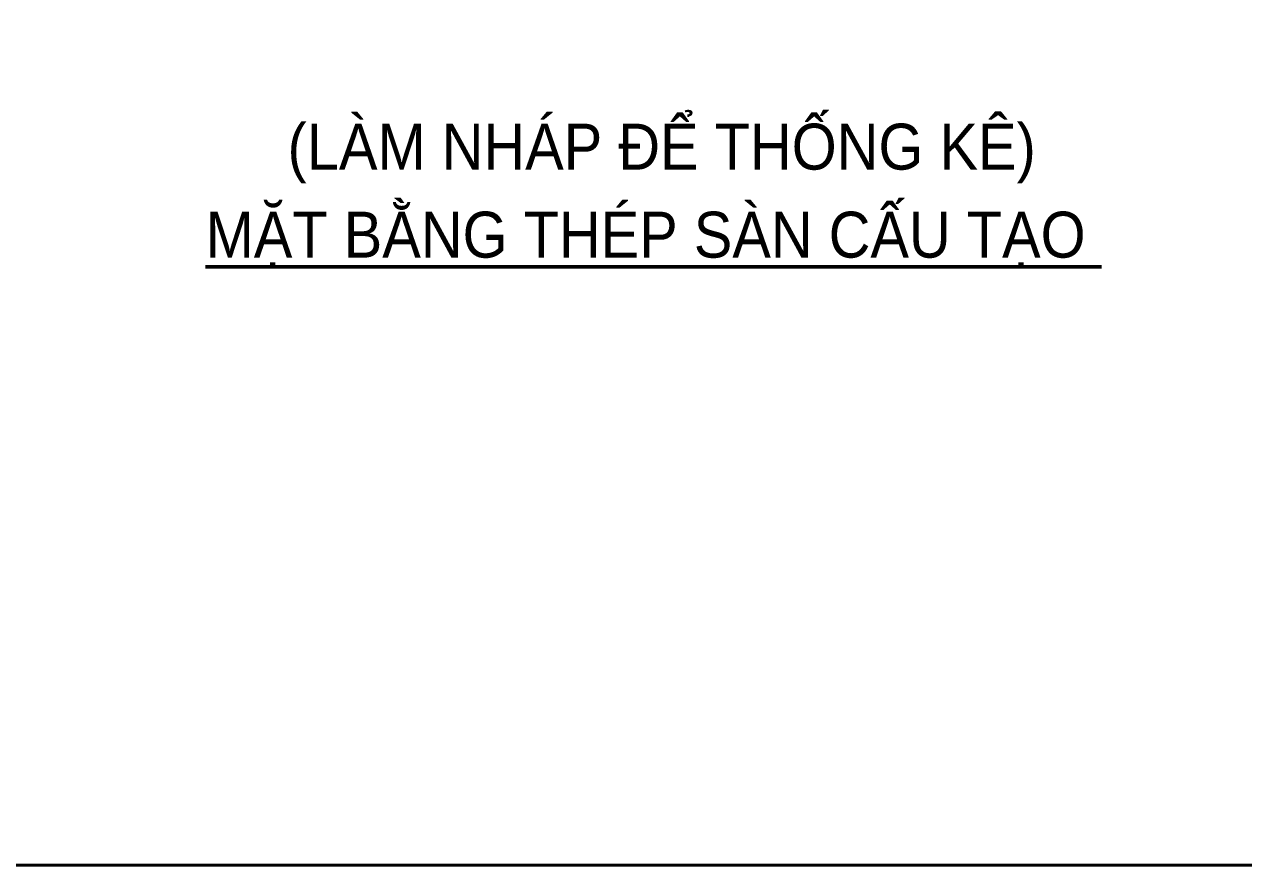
# Model space of a CAD drawing. Header units: millimetres. Extents: x 925681 to 1410834, y 71669 to 296428.
# Drawn here: x 1274536 to 1295751, y 119860 to 134520 of the extents above; entities that cross this region are included whole.
import ezdxf
from ezdxf.enums import TextEntityAlignment as Align

# ---------------------------------------------------------------- set-up
doc = ezdxf.new("R2010")
doc.units = ezdxf.units.MM
doc.header["$LTSCALE"] = 100
doc.layers.add('Ap0201_T', color=253, linetype='Continuous', lineweight=50)
doc.styles.add('Ap_Vni-helve', font='', dxfattribs={"width": 0.8, "height": 1})
doc.styles.get('Ap_Vni-helve').set_extended_font_data('VNI-Helve')

# ---------------------------------------------------------------- blocks, each defined once
blk = doc.blocks.new('Tieude')
at = {"layer": 'Ap0201_T', "style": 'Ap_Vni-helve', "width": 0.8}
for p in [(298, 1600), (298, 400)]:
    blk.add_attdef('A', text='', height=800, dxfattribs=at).set_placement(p, align=Align.MIDDLE)

msp = doc.modelspace()

# ---------------------------------------------------------------- linework, layer by layer
at = {"layer": 'Defpoints', "const_width": 50}
msp.add_lwpolyline([(1227014.9, 158084.2), (1331051, 158084.2), (1331051, 119885), (1227014.9, 119885)], close=True, dxfattribs=at)

# ---------------------------------------------------------------- block references
at = {"layer": 'Ap0201_T'}
ref = msp.add_blockref('Tieude', (1285187.7, 130492.6), dxfattribs=at)
ref.add_attrib('A', '%%UMAËT BAÈNG THEÙP SAØN CAÁU TAÏO ', dxfattribs={"color": 243, "height": 800, "style": 'Ap_Vni-helve', "width": 0.9}).set_placement((1285485.8, 130892.6), align=Align.MIDDLE)
ref.add_attrib('A', ' (LAØM NHAÙP ÑEÅ THOÁNG KEÂ)', dxfattribs={"height": 800, "style": 'Ap_Vni-helve', "width": 0.9}).set_placement((1285485.8, 132392.6), align=Align.MIDDLE)

doc.saveas('drawing.dxf')
